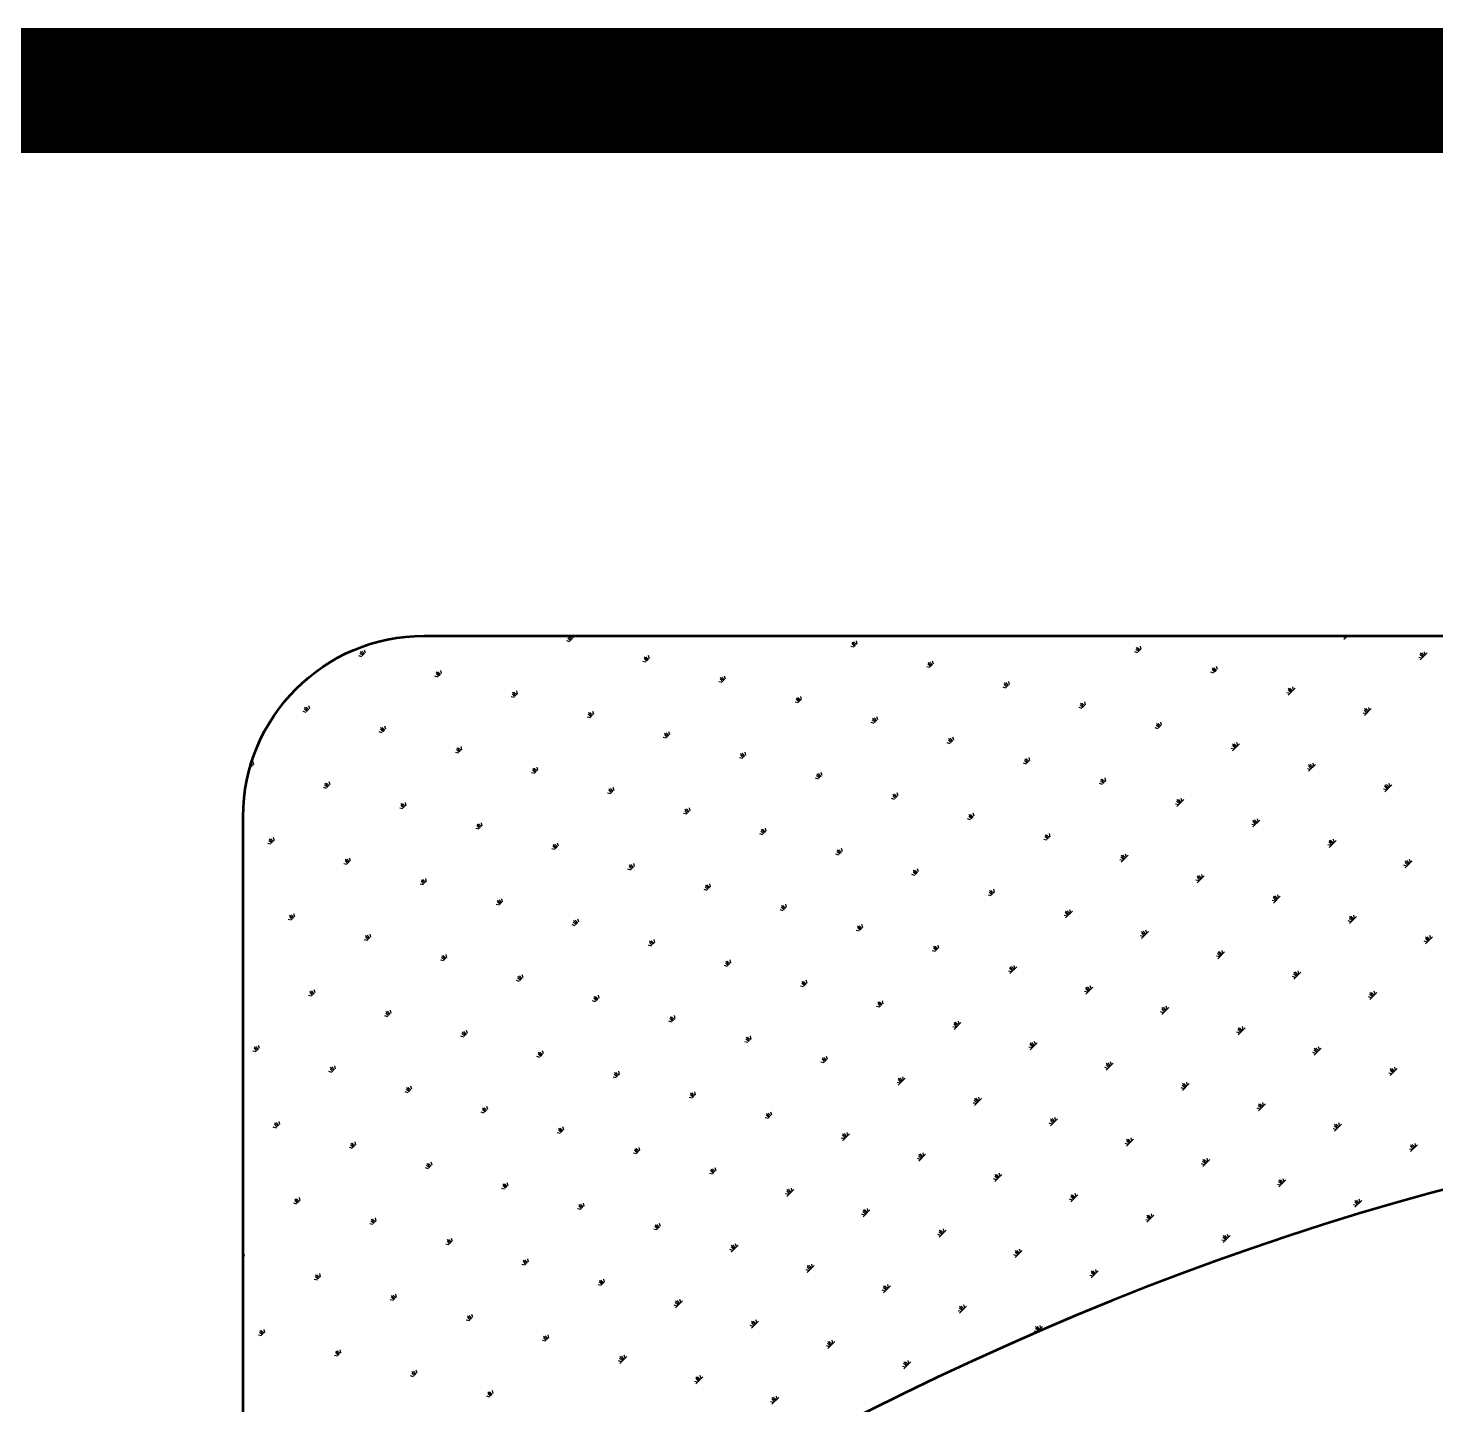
# Model space of a CAD drawing. Extents: x 54907 to 703237, y -798661 to -546661.
# Drawn here: x 248640 to 250329, y -612738 to -611086 of the extents above; entities that cross this region are included whole.
import ezdxf

# ---------------------------------------------------------------- set-up
doc = ezdxf.new("R2010")
doc.units = 0
doc.header["$LTSCALE"] = 1000
doc.header["$MEASUREMENT"] = 0
doc.layers.add('PUB_TITLE', color=4, linetype='Continuous')

msp = doc.modelspace()

# ---------------------------------------------------------------- linework, layer by layer
at = {"layer": 'PUB_TITLE', "color": 4}
for p, q in [((249290.1, -611822.7), (249286.4, -611821.7)), ((249291.1, -611821.7), (249287.8, -611818.3)), ((249292.2, -611820.6), (249288, -611816.5)), ((249293.2, -611819.6), (249289.9, -611816.2)), ((249294.3, -611818.5), (249293.4, -611815.5)), ((249630.7, -611829.3), (249627.1, -611828.3)), ((249631.8, -611828.2), (249628.5, -611824.9)), ((249632.8, -611827.2), (249628.7, -611823)), ((249633.9, -611826.1), (249630.5, -611822.8)), ((249634.9, -611825.1), (249633.9, -611821.4)), ((249972.5, -611834.8), (249969.1, -611831.4)), ((249973.5, -611833.7), (249969.3, -611829.6)), ((249974.5, -611832.7), (249971.2, -611829.4)), ((249975.6, -611831.6), (249974.6, -611828)), ((250220.8, -611817.9), (250217.1, -611816.9)), ((250218.7, -611820), (250223.2, -611815.5)), ((250221.8, -611816.9), (250220.5, -611815.5)), ((250222.9, -611815.8), (250222.5, -611815.5)), ((249040.7, -611840.6), (249037.1, -611839.6)), ((249041.7, -611839.6), (249038.4, -611836.2)), ((249042.8, -611838.5), (249038.6, -611834.4)), ((249043.8, -611837.5), (249040.5, -611834.1)), ((249044.9, -611836.4), (249043.9, -611832.8)), ((249381.4, -611847.2), (249377.7, -611846.2)), ((249382.4, -611846.1), (249379.1, -611842.8)), ((249383.5, -611845.1), (249379.3, -611840.9)), ((249384.5, -611844), (249381.2, -611840.7)), ((249385.5, -611843), (249384.6, -611839.3)), ((249724.1, -611851.6), (249719.9, -611847.5)), ((249725.2, -611850.6), (249721.8, -611847.3)), ((249726.2, -611849.6), (249725.2, -611845.9)), ((249971.4, -611835.8), (249967.8, -611834.8)), ((250312.1, -611842.4), (250308.4, -611841.4)), ((250313.1, -611841.3), (250309.8, -611838)), ((250314.2, -611840.3), (250310, -611836.1)), ((250310, -611844.5), (250318.3, -611836.1)), ((250315.2, -611839.2), (250311.9, -611835.9)), ((250316.2, -611838.2), (250315.3, -611834.6)), ((249132, -611865.1), (249128.3, -611864.1)), ((249133, -611864), (249129.7, -611860.7)), ((249134.1, -611863), (249129.9, -611858.8)), ((249135.1, -611861.9), (249131.8, -611858.6)), ((249136.2, -611860.9), (249135.2, -611857.3)), ((249474.7, -611869.5), (249470.6, -611865.4)), ((249475.8, -611868.5), (249472.4, -611865.2)), ((249476.8, -611867.5), (249475.8, -611863.8)), ((249722, -611853.7), (249718.4, -611852.8)), ((249723.1, -611852.7), (249719.7, -611849.3)), ((250062.7, -611860.3), (250059, -611859.3)), ((250063.7, -611859.2), (250060.4, -611855.9)), ((250064.8, -611858.2), (250060.6, -611854)), ((250065.8, -611857.2), (250062.5, -611853.8)), ((250066.9, -611856.1), (250065.9, -611852.5)), ((249227.4, -611885.4), (249226.5, -611881.7)), ((249472.6, -611871.6), (249469, -611870.7)), ((249473.7, -611870.6), (249470.3, -611867.2)), ((249813.3, -611878.2), (249809.7, -611877.2)), ((249814.4, -611877.1), (249811, -611873.8)), ((249815.4, -611876.1), (249811.2, -611871.9)), ((249816.4, -611875.1), (249813.1, -611871.7)), ((249817.5, -611874), (249816.5, -611870.4)), ((250155, -611883.7), (250151.7, -611880.4)), ((250156.1, -611882.7), (250151.9, -611878.5)), ((250151.9, -611886.8), (250160.2, -611878.5)), ((250157.1, -611881.6), (250153.8, -611878.3)), ((250158.1, -611880.6), (250157.2, -611876.9)), ((249223.3, -611889.5), (249219.6, -611888.6)), ((249224.3, -611888.5), (249221, -611885.2)), ((249225.4, -611887.5), (249221.2, -611883.3)), ((249226.4, -611886.4), (249223.1, -611883.1)), ((249563.9, -611896.1), (249560.3, -611895.1)), ((249565, -611895), (249561.6, -611891.7)), ((249566, -611894), (249561.8, -611889.8)), ((249567.1, -611893), (249563.7, -611889.6)), ((249568.1, -611891.9), (249567.1, -611888.3)), ((249905.6, -611901.6), (249902.3, -611898.3)), ((249906.7, -611900.6), (249902.5, -611896.4)), ((249907.7, -611899.5), (249904.4, -611896.2)), ((249908.8, -611898.5), (249907.8, -611894.8)), ((250154, -611884.7), (250150.3, -611883.8)), ((248973.9, -611907.4), (248970.2, -611906.5)), ((248974.9, -611906.4), (248971.6, -611903.1)), ((248976, -611905.4), (248971.8, -611901.2)), ((248977, -611904.3), (248973.7, -611901)), ((248978.1, -611903.3), (248977.1, -611899.6)), ((249314.5, -611914), (249310.9, -611913)), ((249315.6, -611913), (249312.2, -611909.6)), ((249316.6, -611911.9), (249312.5, -611907.7)), ((249317.7, -611910.9), (249314.3, -611907.5)), ((249318.7, -611909.8), (249317.7, -611906.2)), ((249656.3, -611919.5), (249652.9, -611916.2)), ((249657.3, -611918.5), (249653.1, -611914.3)), ((249658.3, -611917.4), (249655, -611914.1)), ((249659.4, -611916.4), (249658.4, -611912.7)), ((249904.6, -611902.6), (249900.9, -611901.7)), ((250245.2, -611909.2), (250241.6, -611908.2)), ((250246.3, -611908.2), (250243, -611904.8)), ((250247.3, -611907.1), (250243.2, -611902.9)), ((250243.2, -611911.3), (250251.5, -611902.9)), ((250248.4, -611906.1), (250245, -611902.7)), ((250249.4, -611905), (250248.4, -611901.4)), ((249065.2, -611931.9), (249061.5, -611930.9)), ((249066.2, -611930.9), (249062.9, -611927.5)), ((249067.3, -611929.8), (249063.1, -611925.6)), ((249068.3, -611928.8), (249065, -611925.4)), ((249069.3, -611927.7), (249068.4, -611924.1)), ((249407.9, -611936.4), (249403.7, -611932.2)), ((249409, -611935.3), (249405.6, -611932)), ((249410, -611934.3), (249409, -611930.6)), ((249655.2, -611920.6), (249651.6, -611919.6)), ((249995.9, -611927.1), (249992.2, -611926.1)), ((249996.9, -611926.1), (249993.6, -611922.7)), ((249998, -611925), (249993.8, -611920.8)), ((249999, -611924), (249995.7, -611920.6)), ((250000, -611922.9), (249999.1, -611919.3)), ((249159.6, -611953.2), (249156.2, -611949.9)), ((249160.6, -611952.2), (249159.6, -611948.5)), ((249405.8, -611938.5), (249402.2, -611937.5)), ((249406.9, -611937.4), (249403.5, -611934.1)), ((249746.5, -611945), (249742.8, -611944)), ((249747.5, -611944), (249744.2, -611940.6)), ((249748.6, -611942.9), (249744.4, -611938.7)), ((249749.6, -611941.9), (249746.3, -611938.5)), ((249750.7, -611940.8), (249749.7, -611937.2)), ((250088.2, -611950.5), (250084.9, -611947.2)), ((250089.2, -611949.5), (250085.1, -611945.3)), ((250085.1, -611953.7), (250093.4, -611945.3)), ((250090.3, -611948.4), (250086.9, -611945.1)), ((250091.3, -611947.4), (250090.3, -611943.7)), ((248911.2, -611970.1), (248910.3, -611966.4)), ((249156.4, -611956.4), (249152.8, -611955.4)), ((249157.5, -611955.3), (249154.1, -611952)), ((249158.5, -611954.3), (249154.4, -611950.1)), ((249497.1, -611962.9), (249493.5, -611961.9)), ((249498.1, -611961.9), (249494.8, -611958.5)), ((249499.2, -611960.8), (249495, -611956.7)), ((249500.2, -611959.8), (249496.9, -611956.4)), ((249501.3, -611958.7), (249500.3, -611955.1)), ((249838.8, -611968.4), (249835.5, -611965.1)), ((249839.9, -611967.4), (249835.7, -611963.2)), ((249840.9, -611966.3), (249837.6, -611963)), ((249841.9, -611965.3), (249841, -611961.6)), ((250087.1, -611951.6), (250083.5, -611950.6)), ((248907.1, -611974.3), (248906.2, -611974)), ((248908.1, -611973.2), (248906.8, -611971.9)), ((248909.2, -611972.2), (248907.3, -611970.3)), ((248910.2, -611971.1), (248907.8, -611968.7)), ((249247.7, -611980.8), (249244.1, -611979.8)), ((249248.8, -611979.8), (249245.4, -611976.4)), ((249249.8, -611978.7), (249245.6, -611974.6)), ((249250.9, -611977.7), (249247.5, -611974.3)), ((249251.9, -611976.6), (249250.9, -611973)), ((249589.4, -611986.3), (249586.1, -611983)), ((249590.5, -611985.3), (249586.3, -611981.1)), ((249591.5, -611984.2), (249588.2, -611980.9)), ((249592.6, -611983.2), (249591.6, -611979.5)), ((249837.8, -611969.5), (249834.1, -611968.5)), ((250178.4, -611976), (250174.8, -611975)), ((250179.5, -611975), (250176.1, -611971.6)), ((250180.5, -611973.9), (250176.3, -611969.8)), ((250176.3, -611978.1), (250184.7, -611969.8)), ((250181.6, -611972.9), (250178.2, -611969.5)), ((250182.6, -611971.8), (250181.6, -611968.2)), ((248998.3, -611998.7), (248994.7, -611997.7)), ((248999.4, -611997.7), (248996, -611994.3)), ((249000.4, -611996.6), (248996.3, -611992.5)), ((249001.5, -611995.6), (248998.1, -611992.3)), ((249002.5, -611994.5), (249001.5, -611990.9)), ((249341.1, -612003.2), (249336.9, -611999)), ((249342.1, -612002.1), (249338.8, -611998.8)), ((249343.2, -612001.1), (249342.2, -611997.5)), ((249588.4, -611987.4), (249584.7, -611986.4)), ((249929, -611993.9), (249925.4, -611992.9)), ((249930.1, -611992.9), (249926.7, -611989.5)), ((249931.1, -611991.8), (249927, -611987.7)), ((249932.2, -611990.8), (249928.8, -611987.5)), ((249933.2, -611989.8), (249932.2, -611986.1)), ((250269.7, -612000.5), (250266.1, -611999.5)), ((250270.8, -611999.4), (250267.4, -611996.1)), ((250271.8, -611998.4), (250267.6, -611994.2)), ((250267.6, -612002.6), (250276, -611994.2)), ((250272.8, -611997.3), (250269.5, -611994)), ((250273.9, -611996.3), (250272.9, -611992.7)), ((249091.7, -612021.1), (249087.5, -612016.9)), ((249092.8, -612020.1), (249089.4, -612016.7)), ((249093.8, -612019), (249092.8, -612015.4)), ((249339, -612005.3), (249335.4, -612004.3)), ((249340, -612004.2), (249336.7, -612000.9)), ((249679.7, -612011.8), (249676, -612010.9)), ((249680.7, -612010.8), (249677.4, -612007.4)), ((249681.8, -612009.7), (249677.6, -612005.6)), ((249682.8, -612008.7), (249679.5, -612005.4)), ((249683.8, -612007.7), (249682.9, -612004)), ((250020.3, -612018.4), (250016.7, -612017.4)), ((250021.4, -612017.3), (250018, -612014)), ((250022.4, -612016.3), (250018.2, -612012.1)), ((250018.2, -612020.5), (250026.6, -612012.1)), ((250023.5, -612015.3), (250020.1, -612011.9)), ((250024.5, -612014.2), (250023.5, -612010.6)), ((249089.6, -612023.2), (249086, -612022.2)), ((249090.7, -612022.1), (249087.3, -612018.8)), ((249430.3, -612029.7), (249426.6, -612028.8)), ((249431.3, -612028.7), (249428, -612025.4)), ((249432.4, -612027.6), (249428.2, -612023.5)), ((249433.4, -612026.6), (249430.1, -612023.3)), ((249434.5, -612025.6), (249433.5, -612021.9)), ((249772, -612035.2), (249768.6, -612031.9)), ((249773, -612034.2), (249768.9, -612030)), ((249774.1, -612033.2), (249770.7, -612029.8)), ((249775.1, -612032.1), (249774.1, -612028.5)), ((249180.9, -612047.6), (249177.3, -612046.7)), ((249181.9, -612046.6), (249178.6, -612043.3)), ((249183, -612045.6), (249178.8, -612041.4)), ((249184, -612044.5), (249180.7, -612041.2)), ((249185.1, -612043.5), (249184.1, -612039.8)), ((249522.6, -612053.2), (249519.3, -612049.8)), ((249523.7, -612052.1), (249519.5, -612047.9)), ((249524.7, -612051.1), (249521.4, -612047.7)), ((249525.7, -612050), (249524.8, -612046.4)), ((249770.9, -612036.3), (249767.3, -612035.3)), ((250111.6, -612042.8), (250108, -612041.9)), ((250112.7, -612041.8), (250109.3, -612038.5)), ((250113.7, -612040.8), (250109.5, -612036.6)), ((250109.5, -612044.9), (250117.9, -612036.6)), ((250114.7, -612039.7), (250111.4, -612036.4)), ((250115.8, -612038.7), (250114.8, -612035)), ((248931.5, -612065.5), (248927.9, -612064.6)), ((248932.6, -612064.5), (248929.2, -612061.2)), ((248933.6, -612063.5), (248929.4, -612059.3)), ((248934.7, -612062.4), (248931.3, -612059.1)), ((248935.7, -612061.4), (248934.7, -612057.7)), ((249273.2, -612071.1), (249269.9, -612067.7)), ((249274.3, -612070), (249270.1, -612065.8)), ((249275.3, -612069), (249272, -612065.6)), ((249276.4, -612067.9), (249275.4, -612064.3)), ((249521.6, -612054.2), (249517.9, -612053.2)), ((249862.2, -612060.7), (249858.6, -612059.8)), ((249863.3, -612059.7), (249859.9, -612056.4)), ((249864.3, -612058.7), (249860.1, -612054.5)), ((249865.4, -612057.6), (249862, -612054.3)), ((249866.4, -612056.6), (249865.4, -612052.9)), ((250202.9, -612067.3), (250199.2, -612066.3)), ((250203.9, -612066.3), (250200.6, -612062.9)), ((250205, -612065.2), (250200.8, -612061)), ((250200.8, -612069.4), (250209.2, -612061)), ((250206, -612064.2), (250202.7, -612060.8)), ((250207.1, -612063.1), (250206.1, -612059.5)), ((249024.9, -612087.9), (249020.7, -612083.7)), ((249025.9, -612086.9), (249022.6, -612083.5)), ((249027, -612085.8), (249026, -612082.2)), ((249272.2, -612072.1), (249268.5, -612071.1)), ((249612.8, -612078.7), (249609.2, -612077.7)), ((249613.9, -612077.6), (249610.5, -612074.3)), ((249614.9, -612076.6), (249610.8, -612072.4)), ((249616, -612075.5), (249612.6, -612072.2)), ((249617, -612074.5), (249616, -612070.8)), ((249953.5, -612085.2), (249949.9, -612084.2)), ((249954.5, -612084.2), (249951.2, -612080.8)), ((249955.6, -612083.1), (249951.4, -612078.9)), ((249951.4, -612087.3), (249959.8, -612078.9)), ((249956.6, -612082.1), (249953.3, -612078.7)), ((249957.7, -612081), (249956.7, -612077.4)), ((250298.3, -612087.6), (250297.4, -612083.9)), ((249022.8, -612090), (249019.1, -612089)), ((249023.8, -612089), (249020.5, -612085.6)), ((249363.5, -612096.6), (249359.8, -612095.6)), ((249364.5, -612095.5), (249361.2, -612092.2)), ((249365.6, -612094.5), (249361.4, -612090.3)), ((249366.6, -612093.4), (249363.3, -612090.1)), ((249367.6, -612092.4), (249366.7, -612088.7)), ((249705.2, -612102.1), (249701.8, -612098.7)), ((249706.2, -612101), (249702, -612096.8)), ((249707.3, -612100), (249703.9, -612096.6)), ((249708.3, -612098.9), (249707.3, -612095.3)), ((250049, -612105.5), (250048, -612101.8)), ((250294.2, -612091.8), (250290.5, -612090.8)), ((250295.2, -612090.7), (250291.9, -612087.4)), ((250296.3, -612089.7), (250292.1, -612085.5)), ((250292.1, -612093.8), (250300.4, -612085.5)), ((250297.3, -612088.6), (250294, -612085.3)), ((249114.1, -612114.5), (249110.4, -612113.5)), ((249115.1, -612113.4), (249111.8, -612110.1)), ((249116.2, -612112.4), (249112, -612108.2)), ((249117.2, -612111.3), (249113.9, -612108)), ((249118.3, -612110.3), (249117.3, -612106.6)), ((249455.8, -612120), (249452.4, -612116.6)), ((249456.8, -612118.9), (249452.7, -612114.8)), ((249457.9, -612117.9), (249454.5, -612114.5)), ((249458.9, -612116.8), (249457.9, -612113.2)), ((249704.1, -612103.1), (249700.5, -612102.1)), ((250044.8, -612109.7), (250041.1, -612108.7)), ((250045.8, -612108.6), (250042.5, -612105.3)), ((250046.9, -612107.6), (250042.7, -612103.4)), ((250042.7, -612111.8), (250051, -612103.4)), ((250047.9, -612106.5), (250044.6, -612103.2)), ((249206.4, -612137.9), (249203.1, -612134.5)), ((249207.4, -612136.8), (249203.3, -612132.7)), ((249208.5, -612135.8), (249205.2, -612132.4)), ((249209.5, -612134.7), (249208.6, -612131.1)), ((249454.7, -612121), (249451.1, -612120)), ((249795.4, -612127.6), (249791.8, -612126.6)), ((249796.4, -612126.5), (249793.1, -612123.2)), ((249797.5, -612125.5), (249793.3, -612121.3)), ((249798.5, -612124.4), (249795.2, -612121.1)), ((249799.6, -612123.4), (249798.6, -612119.7)), ((250136.1, -612134.1), (250132.4, -612133.1)), ((250137.1, -612133.1), (250133.8, -612129.7)), ((250138.2, -612132), (250134, -612127.9)), ((250134, -612136.2), (250142.3, -612127.9)), ((250139.2, -612131), (250135.9, -612127.7)), ((250140.2, -612129.9), (250139.3, -612126.3)), ((248957, -612155.8), (248953.7, -612152.4)), ((248958.1, -612154.7), (248953.9, -612150.6)), ((248959.1, -612153.7), (248955.8, -612150.4)), ((248960.2, -612152.6), (248959.2, -612149)), ((249205.4, -612138.9), (249201.7, -612137.9)), ((249546, -612145.5), (249542.4, -612144.5)), ((249547.1, -612144.4), (249543.7, -612141.1)), ((249548.1, -612143.4), (249543.9, -612139.2)), ((249549.2, -612142.3), (249545.8, -612139)), ((249550.2, -612141.3), (249549.2, -612137.6)), ((249886.7, -612152), (249883, -612151)), ((249887.7, -612151), (249884.4, -612147.6)), ((249888.8, -612149.9), (249884.6, -612145.8)), ((249884.6, -612154.1), (249892.9, -612145.8)), ((249889.8, -612148.9), (249886.5, -612145.6)), ((249890.9, -612147.9), (249889.9, -612144.2)), ((250229.4, -612156.5), (250225.3, -612152.3)), ((250225.3, -612160.7), (250233.6, -612152.3)), ((250230.5, -612155.4), (250227.1, -612152.1)), ((250231.5, -612154.4), (250230.5, -612150.8)), ((248956, -612156.8), (248952.3, -612155.8)), ((249296.6, -612163.4), (249293, -612162.4)), ((249297.7, -612162.3), (249294.3, -612159)), ((249298.7, -612161.3), (249294.6, -612157.1)), ((249299.8, -612160.2), (249296.4, -612156.9)), ((249300.8, -612159.2), (249299.8, -612155.6)), ((249637.3, -612169.9), (249633.7, -612169)), ((249638.3, -612168.9), (249635, -612165.5)), ((249639.4, -612167.8), (249635.2, -612163.7)), ((249640.4, -612166.8), (249637.1, -612163.5)), ((249641.5, -612165.8), (249640.5, -612162.1)), ((249982.1, -612172.3), (249981.2, -612168.7)), ((250227.3, -612158.6), (250223.7, -612157.6)), ((250228.4, -612157.5), (250225, -612154.2)), ((249047.3, -612181.3), (249043.6, -612180.3)), ((249048.3, -612180.2), (249045, -612176.9)), ((249049.3, -612179.2), (249045.2, -612175)), ((249050.4, -612178.2), (249047.1, -612174.8)), ((249051.4, -612177.1), (249050.5, -612173.5)), ((249389, -612186.8), (249385.6, -612183.5)), ((249390, -612185.7), (249385.8, -612181.6)), ((249391.1, -612184.7), (249387.7, -612181.4)), ((249392.1, -612183.7), (249391.1, -612180)), ((249978, -612176.5), (249974.3, -612175.5)), ((249979, -612175.4), (249975.7, -612172.1)), ((249980.1, -612174.4), (249975.9, -612170.2)), ((249975.9, -612178.6), (249984.2, -612170.2)), ((249981.1, -612173.4), (249977.8, -612170)), ((250318.6, -612183), (250315, -612182.1)), ((250319.7, -612182), (250316.3, -612178.7)), ((250320.7, -612181), (250316.5, -612176.8)), ((250316.5, -612185.1), (250324.9, -612176.8)), ((250321.8, -612179.9), (250318.4, -612176.6)), ((250322.8, -612178.9), (250321.8, -612175.2)), ((249139.6, -612204.7), (249136.2, -612201.4)), ((249140.6, -612203.7), (249136.5, -612199.5)), ((249141.7, -612202.6), (249138.3, -612199.3)), ((249142.7, -612201.6), (249141.7, -612197.9)), ((249387.9, -612187.8), (249384.3, -612186.9)), ((249728.6, -612194.4), (249724.9, -612193.4)), ((249729.6, -612193.3), (249726.3, -612190)), ((249730.7, -612192.3), (249726.5, -612188.1)), ((249731.7, -612191.3), (249728.4, -612187.9)), ((249732.8, -612190.2), (249731.8, -612186.6)), ((250069.2, -612200.9), (250065.6, -612200)), ((250070.3, -612199.9), (250066.9, -612196.6)), ((250071.3, -612198.9), (250067.2, -612194.7)), ((250067.2, -612203), (250075.5, -612194.7)), ((250072.4, -612197.8), (250069, -612194.5)), ((250073.4, -612196.8), (250072.4, -612193.1)), ((249138.5, -612205.7), (249134.9, -612204.8)), ((249479.2, -612212.3), (249475.5, -612211.3)), ((249480.2, -612211.3), (249476.9, -612207.9)), ((249481.3, -612210.2), (249477.1, -612206)), ((249482.3, -612209.2), (249479, -612205.8)), ((249483.4, -612208.1), (249482.4, -612204.5)), ((249819.9, -612218.8), (249816.2, -612217.9)), ((249820.9, -612217.8), (249817.6, -612214.5)), ((249822, -612216.8), (249817.8, -612212.6)), ((249817.8, -612220.9), (249826.1, -612212.6)), ((249823, -612215.7), (249819.7, -612212.4)), ((249824, -612214.7), (249823.1, -612211)), ((250162.6, -612223.3), (250158.4, -612219.1)), ((250158.4, -612227.5), (250166.8, -612219.1)), ((250163.7, -612222.3), (250160.3, -612218.9)), ((250164.7, -612221.2), (250163.7, -612217.6)), ((249229.8, -612230.2), (249226.2, -612229.2)), ((249230.9, -612229.2), (249227.5, -612225.8)), ((249231.9, -612228.1), (249227.7, -612223.9)), ((249233, -612227.1), (249229.6, -612223.7)), ((249234, -612226), (249233, -612222.4)), ((249570.5, -612236.8), (249566.8, -612235.8)), ((249571.5, -612235.7), (249568.2, -612232.4)), ((249572.6, -612234.7), (249568.4, -612230.5)), ((249573.6, -612233.6), (249570.3, -612230.3)), ((249574.7, -612232.6), (249573.7, -612228.9)), ((249913.2, -612241.2), (249909.1, -612237)), ((249909.1, -612245.4), (249917.4, -612237)), ((249914.3, -612240.2), (249910.9, -612236.8)), ((249915.3, -612239.1), (249914.3, -612235.5)), ((250160.5, -612225.4), (250156.9, -612224.4)), ((250161.6, -612224.4), (250158.2, -612221)), ((248980.4, -612248.1), (248976.8, -612247.1)), ((248981.5, -612247.1), (248978.1, -612243.7)), ((248982.5, -612246), (248978.3, -612241.8)), ((248983.6, -612245), (248980.2, -612241.6)), ((248984.6, -612243.9), (248983.6, -612240.3)), ((249321.1, -612254.7), (249317.4, -612253.7)), ((249322.1, -612253.6), (249318.8, -612250.3)), ((249323.2, -612252.6), (249319, -612248.4)), ((249324.2, -612251.5), (249320.9, -612248.2)), ((249325.3, -612250.5), (249324.3, -612246.8)), ((249665.9, -612257), (249665, -612253.4)), ((249911.1, -612243.3), (249907.5, -612242.3)), ((249912.2, -612242.3), (249908.8, -612238.9)), ((250251.8, -612249.9), (250248.2, -612248.9)), ((250252.8, -612248.8), (250249.5, -612245.5)), ((250253.9, -612247.8), (250249.7, -612243.6)), ((250249.7, -612252), (250258.1, -612243.6)), ((250254.9, -612246.7), (250251.6, -612243.4)), ((250256, -612245.7), (250255, -612242)), ((249072.8, -612271.5), (249069.4, -612268.2)), ((249073.8, -612270.5), (249069.6, -612266.3)), ((249074.8, -612269.4), (249071.5, -612266.1)), ((249075.9, -612268.4), (249074.9, -612264.7)), ((249661.8, -612261.2), (249658.1, -612260.2)), ((249662.8, -612260.2), (249659.5, -612256.8)), ((249663.8, -612259.1), (249659.7, -612254.9)), ((249664.9, -612258.1), (249661.6, -612254.7)), ((250002.4, -612267.8), (249998.8, -612266.8)), ((250003.5, -612266.7), (250000.1, -612263.4)), ((250004.5, -612265.7), (250000.3, -612261.5)), ((250000.3, -612269.9), (250008.7, -612261.5)), ((250005.6, -612264.6), (250002.2, -612261.3)), ((250006.6, -612263.6), (250005.6, -612259.9)), ((249071.7, -612272.6), (249068.1, -612271.6)), ((249412.4, -612279.1), (249408.7, -612278.1)), ((249413.4, -612278.1), (249410.1, -612274.7)), ((249414.5, -612277), (249410.3, -612272.9)), ((249415.5, -612276), (249412.2, -612272.6)), ((249416.6, -612274.9), (249415.6, -612271.3)), ((249753, -612285.7), (249749.4, -612284.7)), ((249754.1, -612284.6), (249750.7, -612281.3)), ((249755.1, -612283.6), (249751, -612279.4)), ((249751, -612287.8), (249759.3, -612279.4)), ((249756.2, -612282.5), (249752.8, -612279.2)), ((249757.2, -612281.5), (249756.2, -612277.8)), ((250095.8, -612290.1), (250091.6, -612286)), ((250091.6, -612294.3), (250100, -612286)), ((250096.8, -612289.1), (250093.5, -612285.8)), ((250097.9, -612288), (250096.9, -612284.4)), ((249163, -612297), (249159.3, -612296)), ((249164, -612296), (249160.7, -612292.6)), ((249165.1, -612294.9), (249160.9, -612290.8)), ((249166.1, -612293.9), (249162.8, -612290.5)), ((249167.2, -612292.8), (249166.2, -612289.2)), ((249503.7, -612303.6), (249500, -612302.6)), ((249504.7, -612302.5), (249501.4, -612299.2)), ((249505.7, -612301.5), (249501.6, -612297.3)), ((249506.8, -612300.4), (249503.4, -612297.1)), ((249507.8, -612299.4), (249506.9, -612295.7)), ((249846.4, -612308), (249842.2, -612303.9)), ((249842.2, -612312.2), (249850.6, -612303.9)), ((249847.5, -612307), (249844.1, -612303.7)), ((249848.5, -612306), (249847.5, -612302.3)), ((250093.7, -612292.2), (250090.1, -612291.2)), ((250094.7, -612291.2), (250091.4, -612287.8)), ((248913.6, -612314.9), (248910, -612313.9)), ((248914.7, -612313.9), (248911.3, -612310.5)), ((248915.7, -612312.8), (248911.5, -612308.7)), ((248916.7, -612311.8), (248913.4, -612308.5)), ((248917.8, -612310.8), (248916.8, -612307.1)), ((249254.3, -612321.5), (249250.6, -612320.5)), ((249255.3, -612320.4), (249252, -612317.1)), ((249256.4, -612319.4), (249252.2, -612315.2)), ((249257.4, -612318.3), (249254.1, -612315)), ((249258.5, -612317.3), (249257.5, -612313.7)), ((249598.1, -612324.9), (249594.7, -612321.6)), ((249599.1, -612323.9), (249598.1, -612320.2)), ((249844.3, -612310.1), (249840.7, -612309.2)), ((249845.4, -612309.1), (249842, -612305.7)), ((250185, -612316.7), (250181.3, -612315.7)), ((250186, -612315.6), (250182.7, -612312.3)), ((250187.1, -612314.6), (250182.9, -612310.4)), ((250182.9, -612318.8), (250191.2, -612310.4)), ((250188.1, -612313.6), (250184.8, -612310.2)), ((250189.2, -612312.5), (250188.2, -612308.9)), ((249004.9, -612339.4), (249001.2, -612338.4)), ((249005.9, -612338.3), (249002.6, -612335)), ((249007, -612337.3), (249002.8, -612333.1)), ((249008, -612336.3), (249004.7, -612332.9)), ((249009.1, -612335.2), (249008.1, -612331.6)), ((249349.7, -612341.8), (249348.8, -612338.1)), ((249594.9, -612328), (249591.3, -612327.1)), ((249596, -612327), (249592.6, -612323.6)), ((249597, -612325.9), (249592.9, -612321.8)), ((249935.6, -612334.6), (249931.9, -612333.6)), ((249936.6, -612333.5), (249933.3, -612330.2)), ((249937.7, -612332.5), (249933.5, -612328.3)), ((249933.5, -612336.7), (249941.9, -612328.3)), ((249938.7, -612331.5), (249935.4, -612328.1)), ((249939.8, -612330.4), (249938.8, -612326.8)), ((250277.3, -612340.1), (250274, -612336.8)), ((250278.4, -612339.1), (250274.2, -612334.9)), ((250274.2, -612343.2), (250282.5, -612334.9)), ((250279.4, -612338), (250276.1, -612334.7)), ((250280.4, -612337), (250279.5, -612333.3)), ((249345.6, -612345.9), (249341.9, -612345)), ((249346.6, -612344.9), (249343.3, -612341.6)), ((249347.6, -612343.9), (249343.5, -612339.7)), ((249348.7, -612342.8), (249345.3, -612339.5)), ((249686.2, -612352.5), (249682.6, -612351.5)), ((249687.3, -612351.4), (249683.9, -612348.1)), ((249688.3, -612350.4), (249684.1, -612346.2)), ((249684.1, -612354.6), (249692.5, -612346.2)), ((249689.4, -612349.4), (249686, -612346)), ((249690.4, -612348.3), (249689.4, -612344.7)), ((250027.9, -612358), (250024.6, -612354.7)), ((250029, -612357), (250024.8, -612352.8)), ((250024.8, -612361.1), (250033.1, -612352.8)), ((250030, -612355.9), (250026.7, -612352.6)), ((250031.1, -612354.9), (250030.1, -612351.2)), ((250276.3, -612341.1), (250272.6, -612340.2)), ((249096.2, -612363.8), (249092.5, -612362.9)), ((249097.2, -612362.8), (249093.9, -612359.5)), ((249098.3, -612361.8), (249094.1, -612357.6)), ((249099.3, -612360.7), (249096, -612357.4)), ((249100.4, -612359.7), (249099.4, -612356)), ((249436.8, -612370.4), (249433.2, -612369.4)), ((249437.9, -612369.4), (249434.5, -612366)), ((249438.9, -612368.3), (249434.7, -612364.1)), ((249440, -612367.3), (249436.6, -612363.9)), ((249441, -612366.2), (249440, -612362.6)), ((249779.6, -612374.9), (249775.4, -612370.7)), ((249775.4, -612379), (249783.8, -612370.7)), ((249780.6, -612373.8), (249777.3, -612370.5)), ((249781.7, -612372.8), (249780.7, -612369.1)), ((250026.9, -612359), (250023.2, -612358.1)), ((249187.5, -612388.3), (249183.8, -612387.3)), ((249188.5, -612387.3), (249185.2, -612383.9)), ((249189.5, -612386.2), (249185.4, -612382)), ((249190.6, -612385.2), (249187.2, -612381.8)), ((249191.6, -612384.1), (249190.7, -612380.5)), ((249530.2, -612392.8), (249526, -612388.6)), ((249531.2, -612391.7), (249527.9, -612388.4)), ((249532.3, -612390.7), (249531.3, -612387)), ((249777.5, -612377), (249773.8, -612376)), ((249778.5, -612375.9), (249775.2, -612372.6)), ((250118.2, -612383.5), (250114.5, -612382.5)), ((250119.2, -612382.5), (250115.9, -612379.1)), ((250120.2, -612381.4), (250116.1, -612377.2)), ((250116.1, -612385.6), (250124.4, -612377.2)), ((250121.3, -612380.4), (250118, -612377)), ((250122.3, -612379.3), (250121.4, -612375.7)), ((248938.1, -612406.2), (248934.4, -612405.2)), ((248939.1, -612405.2), (248935.8, -612401.8)), ((248940.2, -612404.1), (248936, -612399.9)), ((248941.2, -612403.1), (248937.9, -612399.7)), ((248942.3, -612402), (248941.3, -612398.4)), ((249282.9, -612408.6), (249281.9, -612404.9)), ((249528.1, -612394.9), (249524.5, -612393.9)), ((249529.2, -612393.8), (249525.8, -612390.5)), ((249868.8, -612401.4), (249865.1, -612400.4)), ((249869.8, -612400.4), (249866.5, -612397)), ((249870.9, -612399.3), (249866.7, -612395.1)), ((249866.7, -612403.5), (249875, -612395.1)), ((249871.9, -612398.3), (249868.6, -612394.9)), ((249873, -612397.2), (249872, -612393.6)), ((250210.5, -612406.9), (250207.1, -612403.6)), ((250211.5, -612405.9), (250207.4, -612401.7)), ((250207.4, -612410.1), (250215.7, -612401.7)), ((250212.6, -612404.8), (250209.2, -612401.5)), ((250213.6, -612403.8), (250212.6, -612400.1)), ((249033.5, -612426.5), (249032.6, -612422.8)), ((249278.7, -612412.8), (249275.1, -612411.8)), ((249279.8, -612411.7), (249276.4, -612408.4)), ((249280.8, -612410.7), (249276.6, -612406.5)), ((249281.9, -612409.6), (249278.5, -612406.3)), ((249619.4, -612419.3), (249615.7, -612418.3)), ((249620.4, -612418.3), (249617.1, -612414.9)), ((249621.5, -612417.2), (249617.3, -612413.1)), ((249617.3, -612421.4), (249625.7, -612413.1)), ((249622.5, -612416.2), (249619.2, -612412.8)), ((249623.6, -612415.1), (249622.6, -612411.5)), ((249961.1, -612424.8), (249957.8, -612421.5)), ((249962.1, -612423.8), (249958, -612419.6)), ((249958, -612428), (249966.3, -612419.6)), ((249963.2, -612422.7), (249959.8, -612419.4)), ((249964.2, -612421.7), (249963.3, -612418)), ((250209.4, -612408), (250205.8, -612407)), ((249029.4, -612430.7), (249025.7, -612429.7)), ((249030.4, -612429.6), (249027.1, -612426.3)), ((249031.4, -612428.6), (249027.3, -612424.4)), ((249032.5, -612427.5), (249029.1, -612424.2)), ((249370, -612437.2), (249366.4, -612436.2)), ((249371.1, -612436.2), (249367.7, -612432.8)), ((249372.1, -612435.1), (249367.9, -612431)), ((249373.1, -612434.1), (249369.8, -612430.7)), ((249374.2, -612433), (249373.2, -612429.4)), ((249711.7, -612442.7), (249708.4, -612439.4)), ((249712.8, -612441.7), (249708.6, -612437.5)), ((249708.6, -612445.9), (249716.9, -612437.5)), ((249713.8, -612440.6), (249710.5, -612437.3)), ((249714.9, -612439.6), (249713.9, -612435.9)), ((249960.1, -612425.9), (249956.4, -612424.9)), ((250300.7, -612432.4), (250297.1, -612431.4)), ((250301.8, -612431.4), (250298.4, -612428)), ((250302.8, -612430.3), (250298.6, -612426.2)), ((250298.6, -612434.5), (250307, -612426.2)), ((250303.9, -612429.3), (250300.5, -612425.9)), ((250304.9, -612428.2), (250303.9, -612424.6)), ((249120.6, -612455.1), (249117, -612454.1)), ((249121.7, -612454.1), (249118.3, -612450.7)), ((249122.7, -612453), (249118.5, -612448.9)), ((249123.8, -612452), (249120.4, -612448.7)), ((249124.8, -612450.9), (249123.8, -612447.3)), ((249463.4, -612459.6), (249459.2, -612455.4)), ((249464.4, -612458.5), (249461.1, -612455.2)), ((249465.5, -612457.5), (249464.5, -612453.9)), ((249710.7, -612443.8), (249707, -612442.8)), ((250051.3, -612450.3), (250047.7, -612449.3)), ((250052.4, -612449.3), (250049, -612445.9)), ((250053.4, -612448.2), (250049.3, -612444.1)), ((250049.3, -612452.4), (250057.6, -612444.1)), ((250054.5, -612447.2), (250051.1, -612443.9)), ((250055.5, -612446.2), (250054.5, -612442.5)), ((249214, -612477.5), (249209.8, -612473.3)), ((249215, -612476.5), (249211.7, -612473.1)), ((249216.1, -612475.4), (249215.1, -612471.8)), ((249461.3, -612461.7), (249457.6, -612460.7)), ((249462.3, -612460.6), (249459, -612457.3)), ((249802, -612468.2), (249798.3, -612467.3)), ((249803, -612467.2), (249799.7, -612463.8)), ((249804, -612466.1), (249799.9, -612462)), ((249799.9, -612470.3), (249808.2, -612462)), ((249805.1, -612465.1), (249801.7, -612461.8)), ((249806.1, -612464.1), (249805.2, -612460.4)), ((250143.7, -612473.7), (250140.3, -612470.4)), ((250144.7, -612472.7), (250140.5, -612468.5)), ((250140.5, -612476.9), (250148.9, -612468.5)), ((250145.8, -612471.7), (250142.4, -612468.3)), ((250146.8, -612470.6), (250145.8, -612467)), ((248966.7, -612493.3), (248965.7, -612489.7)), ((249211.9, -612479.6), (249208.3, -612478.6)), ((249213, -612478.5), (249209.6, -612475.2)), ((249552.6, -612486.1), (249548.9, -612485.2)), ((249553.6, -612485.1), (249550.3, -612481.8)), ((249554.7, -612484), (249550.5, -612479.9)), ((249550.5, -612488.2), (249558.8, -612479.9)), ((249555.7, -612483), (249552.4, -612479.7)), ((249556.8, -612482), (249555.8, -612478.3)), ((249894.3, -612491.6), (249890.9, -612488.3)), ((249895.3, -612490.6), (249891.1, -612486.4)), ((249891.1, -612494.8), (249899.5, -612486.4)), ((249896.4, -612489.6), (249893, -612486.2)), ((249897.4, -612488.5), (249896.4, -612484.9)), ((250142.6, -612474.8), (250139, -612473.8)), ((248962.5, -612497.5), (248958.9, -612496.5)), ((248963.6, -612496.4), (248960.2, -612493.1)), ((248964.6, -612495.4), (248960.4, -612491.2)), ((248965.7, -612494.4), (248962.3, -612491)), ((249303.2, -612504), (249299.5, -612503.1)), ((249304.2, -612503), (249300.9, -612499.7)), ((249305.3, -612502), (249301.1, -612497.8)), ((249306.3, -612500.9), (249303, -612497.6)), ((249307.4, -612499.9), (249306.4, -612496.2)), ((249644.9, -612509.6), (249641.6, -612506.2)), ((249645.9, -612508.5), (249641.8, -612504.3)), ((249641.8, -612512.7), (249650.1, -612504.3)), ((249647, -612507.5), (249643.6, -612504.1)), ((249648, -612506.4), (249647.1, -612502.8)), ((249893.2, -612492.7), (249889.6, -612491.7)), ((250233.9, -612499.2), (250230.2, -612498.3)), ((250234.9, -612498.2), (250231.6, -612494.9)), ((250236, -612497.2), (250231.8, -612493)), ((250231.8, -612501.3), (250240.2, -612493)), ((250237, -612496.1), (250233.7, -612492.8)), ((250238.1, -612495.1), (250237.1, -612491.4)), ((249053.8, -612521.9), (249050.2, -612521)), ((249054.9, -612520.9), (249051.5, -612517.6)), ((249055.9, -612519.9), (249051.7, -612515.7)), ((249056.9, -612518.8), (249053.6, -612515.5)), ((249058, -612517.8), (249057, -612514.1)), ((249395.5, -612527.5), (249392.2, -612524.1)), ((249396.6, -612526.4), (249392.4, -612522.2)), ((249397.6, -612525.4), (249394.3, -612522)), ((249398.7, -612524.3), (249397.7, -612520.7)), ((249643.9, -612510.6), (249640.2, -612509.6)), ((249984.5, -612517.1), (249980.9, -612516.2)), ((249985.6, -612516.1), (249982.2, -612512.8)), ((249986.6, -612515.1), (249982.4, -612510.9)), ((249982.4, -612519.2), (249990.8, -612510.9)), ((249987.6, -612514), (249984.3, -612510.7)), ((249988.7, -612513), (249987.7, -612509.3)), ((249147.2, -612544.3), (249143, -612540.1)), ((249148.2, -612543.3), (249144.9, -612539.9)), ((249149.3, -612542.2), (249148.3, -612538.6)), ((249394.5, -612528.5), (249390.8, -612527.5)), ((249735.1, -612535.1), (249731.5, -612534.1)), ((249736.2, -612534), (249732.8, -612530.7)), ((249737.2, -612533), (249733, -612528.8)), ((249733, -612537.1), (249741.4, -612528.8)), ((249738.3, -612531.9), (249734.9, -612528.6)), ((249739.3, -612530.9), (249738.3, -612527.2)), ((250075.8, -612541.6), (250072.1, -612540.6)), ((250076.8, -612540.6), (250073.5, -612537.2)), ((250077.9, -612539.5), (250073.7, -612535.3)), ((250073.7, -612543.7), (250082.1, -612535.3)), ((250078.9, -612538.5), (250075.6, -612535.1)), ((250080, -612537.4), (250079, -612533.8)), ((248899.9, -612560.1), (248898.9, -612556.5)), ((249145.1, -612546.4), (249141.4, -612545.4)), ((249146.1, -612545.4), (249142.8, -612542)), ((249485.8, -612553), (249482.1, -612552)), ((249486.8, -612551.9), (249483.5, -612548.6)), ((249487.8, -612550.9), (249483.7, -612546.7)), ((249483.7, -612555), (249492, -612546.7)), ((249488.9, -612549.8), (249485.5, -612546.5)), ((249489.9, -612548.8), (249489, -612545.1)), ((249827.5, -612558.5), (249824.1, -612555.1)), ((249828.5, -612557.4), (249824.3, -612553.2)), ((249824.3, -612561.6), (249832.7, -612553.2)), ((249829.5, -612556.4), (249826.2, -612553)), ((249830.6, -612555.3), (249829.6, -612551.7)), ((248898.8, -612561.2), (248898.2, -612560.5)), ((249236.4, -612570.9), (249232.7, -612569.9)), ((249237.4, -612569.8), (249234.1, -612566.5)), ((249238.5, -612568.8), (249234.3, -612564.6)), ((249239.5, -612567.7), (249236.2, -612564.4)), ((249240.5, -612566.7), (249239.6, -612563)), ((249578.1, -612576.4), (249574.7, -612573)), ((249579.1, -612575.3), (249574.9, -612571.2)), ((249574.9, -612579.5), (249583.3, -612571.2)), ((249580.2, -612574.3), (249576.8, -612570.9)), ((249581.2, -612573.2), (249580.2, -612569.6)), ((249826.4, -612559.5), (249822.8, -612558.5)), ((248987, -612588.8), (248983.3, -612587.8)), ((248988, -612587.7), (248984.7, -612584.4)), ((248989.1, -612586.7), (248984.9, -612582.5)), ((248990.1, -612585.6), (248986.8, -612582.3)), ((248991.2, -612584.6), (248990.2, -612580.9)), ((249328.7, -612594.3), (249325.4, -612590.9)), ((249329.7, -612593.2), (249325.6, -612589.1)), ((249330.8, -612592.2), (249327.4, -612588.8)), ((249331.8, -612591.1), (249330.9, -612587.5)), ((249577, -612577.4), (249573.4, -612576.4)), ((249917.7, -612584), (249914, -612583)), ((249918.7, -612582.9), (249915.4, -612579.6)), ((249919.8, -612581.9), (249915.6, -612577.7)), ((249915.6, -612586.1), (249924, -612577.7)), ((249920.8, -612580.8), (249917.5, -612577.5)), ((249921.9, -612579.8), (249920.9, -612576.1)), ((249080.4, -612611.1), (249076.2, -612607)), ((249081.4, -612610.1), (249078.1, -612606.8)), ((249082.4, -612609), (249081.5, -612605.4)), ((249327.7, -612595.3), (249324, -612594.3)), ((249668.3, -612601.9), (249664.7, -612600.9)), ((249669.4, -612600.8), (249666, -612597.5)), ((249670.4, -612599.8), (249666.2, -612595.6)), ((249666.2, -612604), (249674.6, -612595.6)), ((249671.4, -612598.7), (249668.1, -612595.4)), ((249672.5, -612597.7), (249671.5, -612594)), ((249078.3, -612613.2), (249074.6, -612612.2)), ((249079.3, -612612.2), (249076, -612608.8)), ((249418.9, -612619.8), (249415.3, -612618.8)), ((249420, -612618.7), (249416.6, -612615.4)), ((249421, -612617.7), (249416.8, -612613.5)), ((249416.8, -612621.9), (249425.2, -612613.5)), ((249422.1, -612616.6), (249418.7, -612613.3)), ((249423.1, -612615.6), (249422.1, -612612)), ((249759.6, -612626.3), (249755.9, -612625.4)), ((249760.6, -612625.3), (249757.3, -612621.9)), ((249761.7, -612624.2), (249757.5, -612620.1)), ((249757.5, -612628.4), (249765.9, -612620.1)), ((249762.7, -612623.2), (249759.4, -612619.9)), ((249763.8, -612622.2), (249762.8, -612618.5)), ((249169.6, -612637.7), (249165.9, -612636.7)), ((249170.6, -612636.6), (249167.3, -612633.3)), ((249171.6, -612635.6), (249167.5, -612631.4)), ((249172.7, -612634.6), (249169.3, -612631.2)), ((249173.7, -612633.5), (249172.7, -612629.9)), ((249511.3, -612643.2), (249507.9, -612639.9)), ((249512.3, -612642.1), (249508.1, -612638)), ((249508.1, -612646.3), (249516.5, -612638)), ((249513.3, -612641.1), (249510, -612637.8)), ((249514.4, -612640.1), (249513.4, -612636.4)), ((248920.2, -612655.6), (248916.5, -612654.6)), ((248921.2, -612654.5), (248917.9, -612651.2)), ((248922.3, -612653.5), (248918.1, -612649.3)), ((248923.3, -612652.5), (248920, -612649.1)), ((248924.3, -612651.4), (248923.4, -612647.8)), ((249261.9, -612661.1), (249258.5, -612657.8)), ((249262.9, -612660.1), (249258.7, -612655.9)), ((249264, -612659), (249260.6, -612655.7)), ((249265, -612658), (249264, -612654.3)), ((249510.2, -612644.2), (249506.6, -612643.3)), ((249850.9, -612650.8), (249847.2, -612649.8)), ((249851.9, -612649.7), (249848.6, -612646.4)), ((249853, -612648.7), (249848.8, -612644.5)), ((249854, -612647.7), (249850.7, -612644.3)), ((249850.8, -612650.9), (249857.1, -612644.5)), ((249855.1, -612646.6), (249854.1, -612643)), ((249012.5, -612679), (249009.2, -612675.7)), ((249013.5, -612678), (249009.4, -612673.8)), ((249014.6, -612676.9), (249011.2, -612673.6)), ((249015.6, -612675.9), (249014.6, -612672.2)), ((249260.8, -612662.1), (249257.2, -612661.2)), ((249601.5, -612668.7), (249597.8, -612667.7)), ((249602.5, -612667.7), (249599.2, -612664.3)), ((249603.6, -612666.6), (249599.4, -612662.4)), ((249599.4, -612670.8), (249607.8, -612662.4)), ((249604.6, -612665.6), (249601.3, -612662.2)), ((249605.7, -612664.5), (249604.7, -612660.9)), ((249011.4, -612680), (249007.8, -612679.1)), ((249352.1, -612686.6), (249348.5, -612685.6)), ((249353.2, -612685.6), (249349.8, -612682.2)), ((249354.2, -612684.5), (249350, -612680.3)), ((249350, -612688.7), (249358.4, -612680.3)), ((249355.2, -612683.5), (249351.9, -612680.1)), ((249356.3, -612682.4), (249355.3, -612678.8)), ((249692.8, -612693.2), (249689.1, -612692.2)), ((249693.8, -612692.1), (249690.5, -612688.8)), ((249694.9, -612691.1), (249690.7, -612686.9)), ((249690.7, -612695.2), (249699, -612686.9)), ((249695.9, -612690), (249692.6, -612686.7)), ((249696.9, -612689), (249696, -612685.3)), ((249102.7, -612704.5), (249099.1, -612703.5)), ((249103.8, -612703.5), (249100.4, -612700.1)), ((249104.8, -612702.4), (249100.6, -612698.2)), ((249105.9, -612701.4), (249102.5, -612698)), ((249106.9, -612700.3), (249105.9, -612696.7)), ((249444.4, -612710), (249441.1, -612706.7)), ((249445.5, -612709), (249441.3, -612704.8)), ((249441.3, -612713.1), (249449.7, -612704.8)), ((249446.5, -612707.9), (249443.2, -612704.6)), ((249447.6, -612706.9), (249446.6, -612703.2)), ((249195.1, -612727.9), (249191.7, -612724.6)), ((249196.1, -612726.9), (249191.9, -612722.7)), ((249197.1, -612725.8), (249193.8, -612722.5)), ((249198.2, -612724.8), (249197.2, -612721.1)), ((249443.4, -612711.1), (249439.7, -612710.1)), ((249194, -612729), (249190.4, -612728)), ((249534.7, -612735.5), (249531, -612734.5)), ((249535.7, -612734.5), (249532.4, -612731.1)), ((249536.8, -612733.4), (249532.6, -612729.3)), ((249532.6, -612737.6), (249540.9, -612729.3)), ((249537.8, -612732.4), (249534.5, -612729)), ((249538.8, -612731.3), (249537.9, -612727.7))]:
    msp.add_line(p, q, dxfattribs=at)
at = {"layer": 'PUB_TITLE', "const_width": 150}
msp.add_lwpolyline([(58806.6, -671161.4), (254256.6, -671161.4), (254256.6, -611161.4), (58806.6, -611161.4)], close=True, dxfattribs=at)
at = {"layer": 'PUB_TITLE', "color": 4, "const_width": 52.8}
msp.add_lwpolyline([(246408.6, -618792.1), (254256.6, -618792.1), (254256.6, -611161.4), (246408.6, -611161.4)], close=True, dxfattribs=at)
at = {"layer": 'PUB_TITLE', "color": 4, "lineweight": 53}
for points, knots in [([(248898.2, -613215.1), (248898.2, -612625.2), (248898.2, -612032.2), (248898.2, -612032.2), (248898.2, -611913), (248995.7, -611815.5), (249115, -611815.5), (249115, -611815.5), (251463, -611815.5), (251463, -611815.5), (251582.2, -611815.5), (251679.7, -611913), (251679.7, -612032.2), (251679.7, -612032.2), (251679.7, -612510.9), (251679.7, -613036)], [6.497483, 6.497483, 6.497483, 6.497483, 7, 7, 7, 8, 8, 8, 9, 9, 9, 10, 10, 10, 10.451509, 10.451509, 10.451509, 10.451509]), ([(251306.6, -612416.9), (251932.9, -612517.5), (251434.1, -613249.2), (250782.5, -613528.3), (251242.3, -613206.1), (251544.3, -612600), (250749.7, -612797.8), (250749.7, -612797.8), (250630.2, -613598.8), (250630.2, -613598.8), (250308.1, -613749.2), (250076.9, -613786.8), (249927.5, -613768), (249927.5, -613768), (250037.1, -612915.3), (250037.1, -612915.3), (249494.1, -612917.8), (248789.5, -613337.3), (248698.6, -613373.2), (249429, -612766.8), (250408.8, -612272.7), (251306.6, -612416.9)], [0, 0, 0, 0, 1, 1, 1, 2, 2, 2, 3, 3, 3, 4, 4, 4, 5, 5, 5, 6, 6, 6, 7, 7, 7, 7])]:
    msp.add_open_spline(points, degree=3, knots=knots, dxfattribs=at)

doc.saveas('drawing.dxf')
